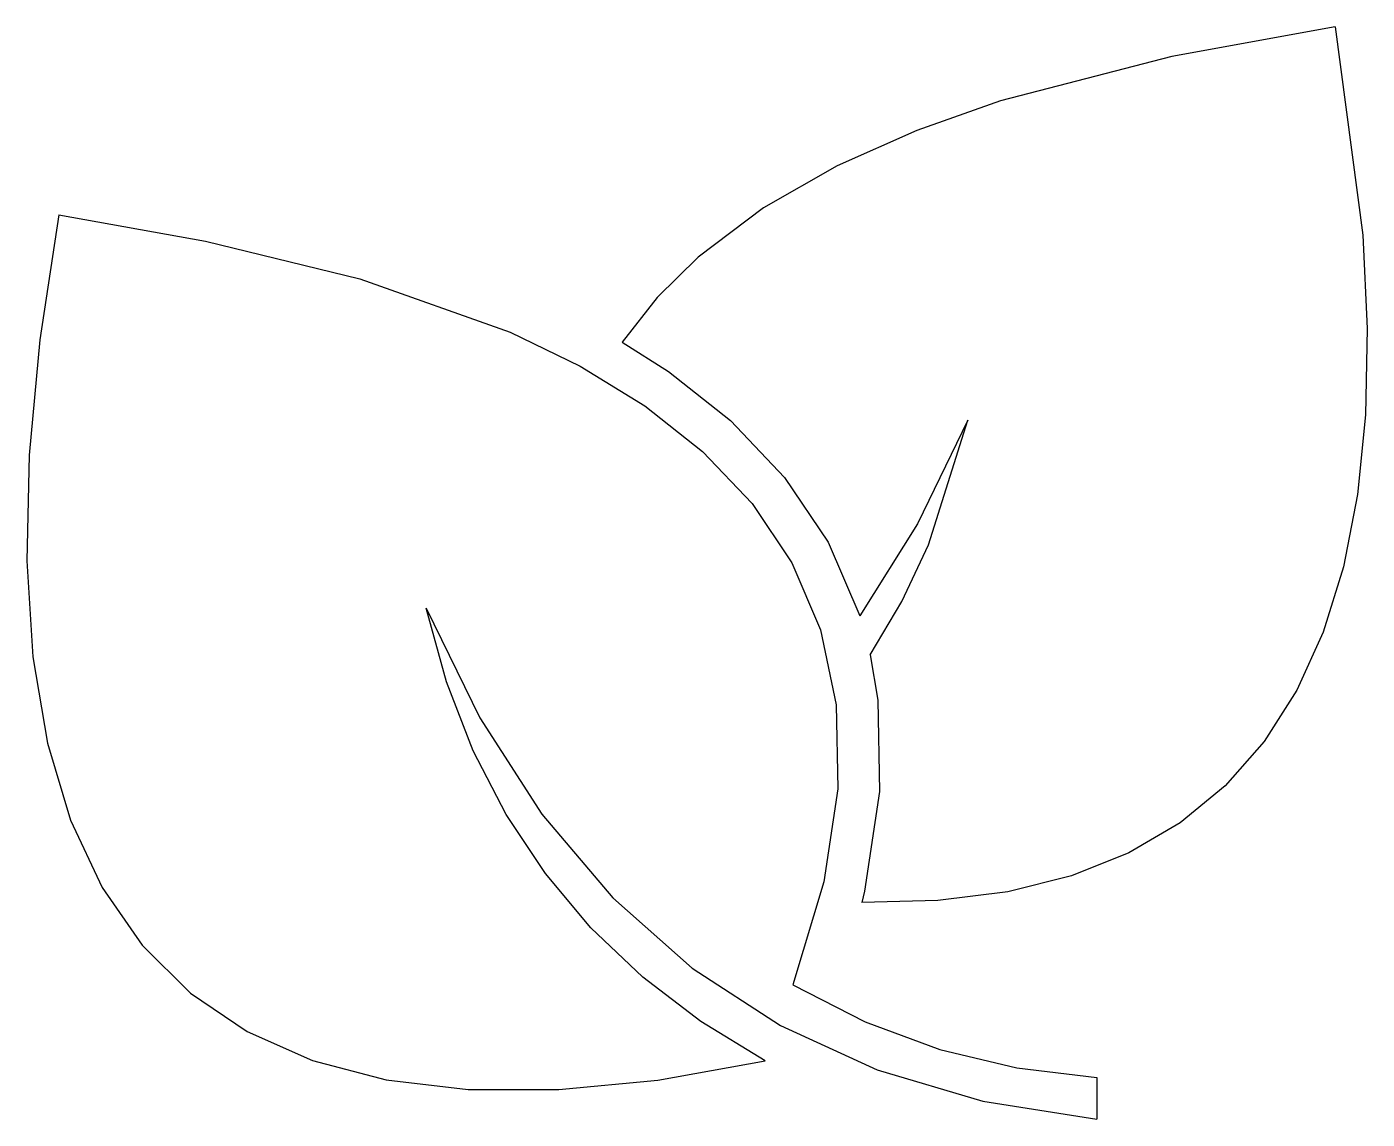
# Model space of a CAD drawing. Extents: x -16 to 19, y -249 to 30.
# Drawn here: x -15.73 to 18.55, y -249.21 to -221.28 of the extents above.
import ezdxf

# ---------------------------------------------------------------- set-up
doc = ezdxf.new("R2010")
doc.units = 0

msp = doc.modelspace()

# ---------------------------------------------------------------- linework, layer by layer
for p, q in [((17.7255, -221.279), (13.549978, -222.037918)), ((17.7255, -221.279), (18.432322, -226.602941)), ((13.549978, -222.037918), (9.170025, -223.174438)), ((9.170025, -223.174438), (7.031268, -223.930596)), ((7.031268, -223.930596), (4.994859, -224.836712)), ((4.994859, -224.836712), (3.111953, -225.911303)), ((3.111953, -225.911303), (1.4337, -227.17289)), ((-14.9131, -226.088), (-15.402482, -229.281364)), ((-14.9131, -226.088), (-11.165376, -226.757648)), ((18.432322, -226.602941), (18.547943, -228.994371)), ((-11.165376, -226.757648), (-7.218773, -227.722175)), ((1.4337, -227.17289), (0.387315, -228.200171)), ((-7.218773, -227.722175), (-3.372926, -229.090058)), ((0.387315, -228.200171), (-0.5095, -229.33936)), ((18.547943, -228.994371), (18.505035, -231.205441)), ((-15.402482, -229.281364), (-15.676082, -232.22923)), ((-3.372926, -229.090058), (-1.581421, -229.959157)), ((-0.509474, -229.339), (0.678546, -230.092719)), ((-1.581421, -229.959157), (0.072533, -230.969774)), ((0.678546, -230.092719), (2.267725, -231.345276)), ((0.072533, -230.969774), (1.55148, -232.135468)), ((2.267725, -231.345276), (3.648186, -232.800859)), ((8.33269, -231.335), (7.048702, -233.984903)), ((7.326243, -234.52377), (8.33269, -231.33458)), ((18.505035, -231.205441), (18.3036, -233.236151)), ((-15.676082, -232.22923), (-15.7339, -234.931598)), ((1.55148, -232.135468), (2.817968, -233.469799)), ((3.648186, -232.800859), (4.760721, -234.45942)), ((18.3036, -233.236151), (17.943638, -235.086501)), ((2.817968, -233.469799), (3.834541, -234.986327)), ((7.048702, -233.984903), (5.5681, -236.33821)), ((4.760721, -234.45942), (5.568106, -236.338099)), ((6.641686, -235.97738), (7.326243, -234.52377)), ((-15.7339, -234.931598), (-15.575936, -237.388469)), ((3.834541, -234.986327), (4.563747, -236.69861)), ((17.943638, -235.086501), (17.425148, -236.756493)), ((-4.998988, -238.029531), (-5.52024, -236.145)), ((-5.52024, -236.145), (-4.15118, -238.947647)), ((5.83624, -237.337), (6.641686, -235.97738)), ((4.563747, -236.69861), (4.968129, -238.62021)), ((17.425148, -236.756493), (16.74813, -238.246125)), ((-15.575936, -237.388469), (-15.202191, -239.599842)), ((5.83624, -237.337), (6.02796, -238.50076)), ((-4.316993, -239.789125), (-4.998988, -238.029531)), ((16.74813, -238.246125), (15.912585, -239.555399)), ((6.02796, -238.50076), (6.074425, -240.83633)), ((4.968129, -238.62021), (5.010235, -240.764685)), ((-4.15118, -238.947647), (-2.560669, -241.416237)), ((-15.202191, -239.599842), (-14.612664, -241.565717)), ((15.912585, -239.555399), (14.918512, -240.684314)), ((-3.474255, -241.423781), (-4.316993, -239.789125)), ((5.010235, -240.764685), (4.65261, -243.145595)), ((6.074425, -240.83633), (5.692582, -243.38266)), ((14.918512, -240.684314), (13.765912, -241.632872)), ((-14.612664, -241.565717), (-13.807355, -243.286095)), ((-2.470772, -242.9335), (-3.474255, -241.423781)), ((-2.560669, -241.416237), (-0.748707, -243.550772)), ((13.765912, -241.632872), (12.454785, -242.401072)), ((12.454785, -242.401072), (10.98513, -242.988914)), ((-1.306547, -244.318281), (-2.470772, -242.9335)), ((10.98513, -242.988914), (9.356947, -243.3964)), ((-13.807355, -243.286095), (-12.786265, -244.760975)), ((4.65261, -243.145595), (3.8578, -245.7765)), ((5.692582, -243.38266), (5.625033, -243.669654)), ((9.356947, -243.3964), (7.570237, -243.623528)), ((-0.748707, -243.550772), (1.284705, -245.35125)), ((7.570237, -243.623528), (5.625, -243.6703)), ((0.018422, -245.578125), (-1.306547, -244.318281)), ((-12.786265, -244.760975), (-11.549393, -245.990357)), ((1.284705, -245.35125), (3.539568, -246.817672)), ((1.504134, -246.713031), (0.018422, -245.578125)), ((3.85784, -245.777), (5.703872, -246.718971)), ((-11.549393, -245.990357), (-10.096739, -246.974242)), ((3.15059, -247.723), (1.504134, -246.713031)), ((3.539568, -246.817672), (6.015881, -247.950038)), ((5.703872, -246.718971), (7.61505, -247.427735)), ((-10.096739, -246.974242), (-8.428304, -247.712629)), ((7.61505, -247.427735), (9.591372, -247.903291)), ((-8.428304, -247.712629), (-6.544086, -248.205519)), ((0.403256, -248.211201), (3.1506, -247.7221)), ((6.015881, -247.950038), (8.713645, -248.748347)), ((9.591372, -247.903291), (11.63284, -248.14564)), ((11.6328, -248.146), (11.6328, -249.212)), ((-6.544086, -248.205519), (-4.444087, -248.452911)), ((-4.444087, -248.452911), (-2.128307, -248.454805)), ((-2.128307, -248.454805), (0.403256, -248.211201)), ((8.713645, -248.748347), (11.63286, -249.2126))]:
    msp.add_line(p, q)

doc.saveas('drawing.dxf')
